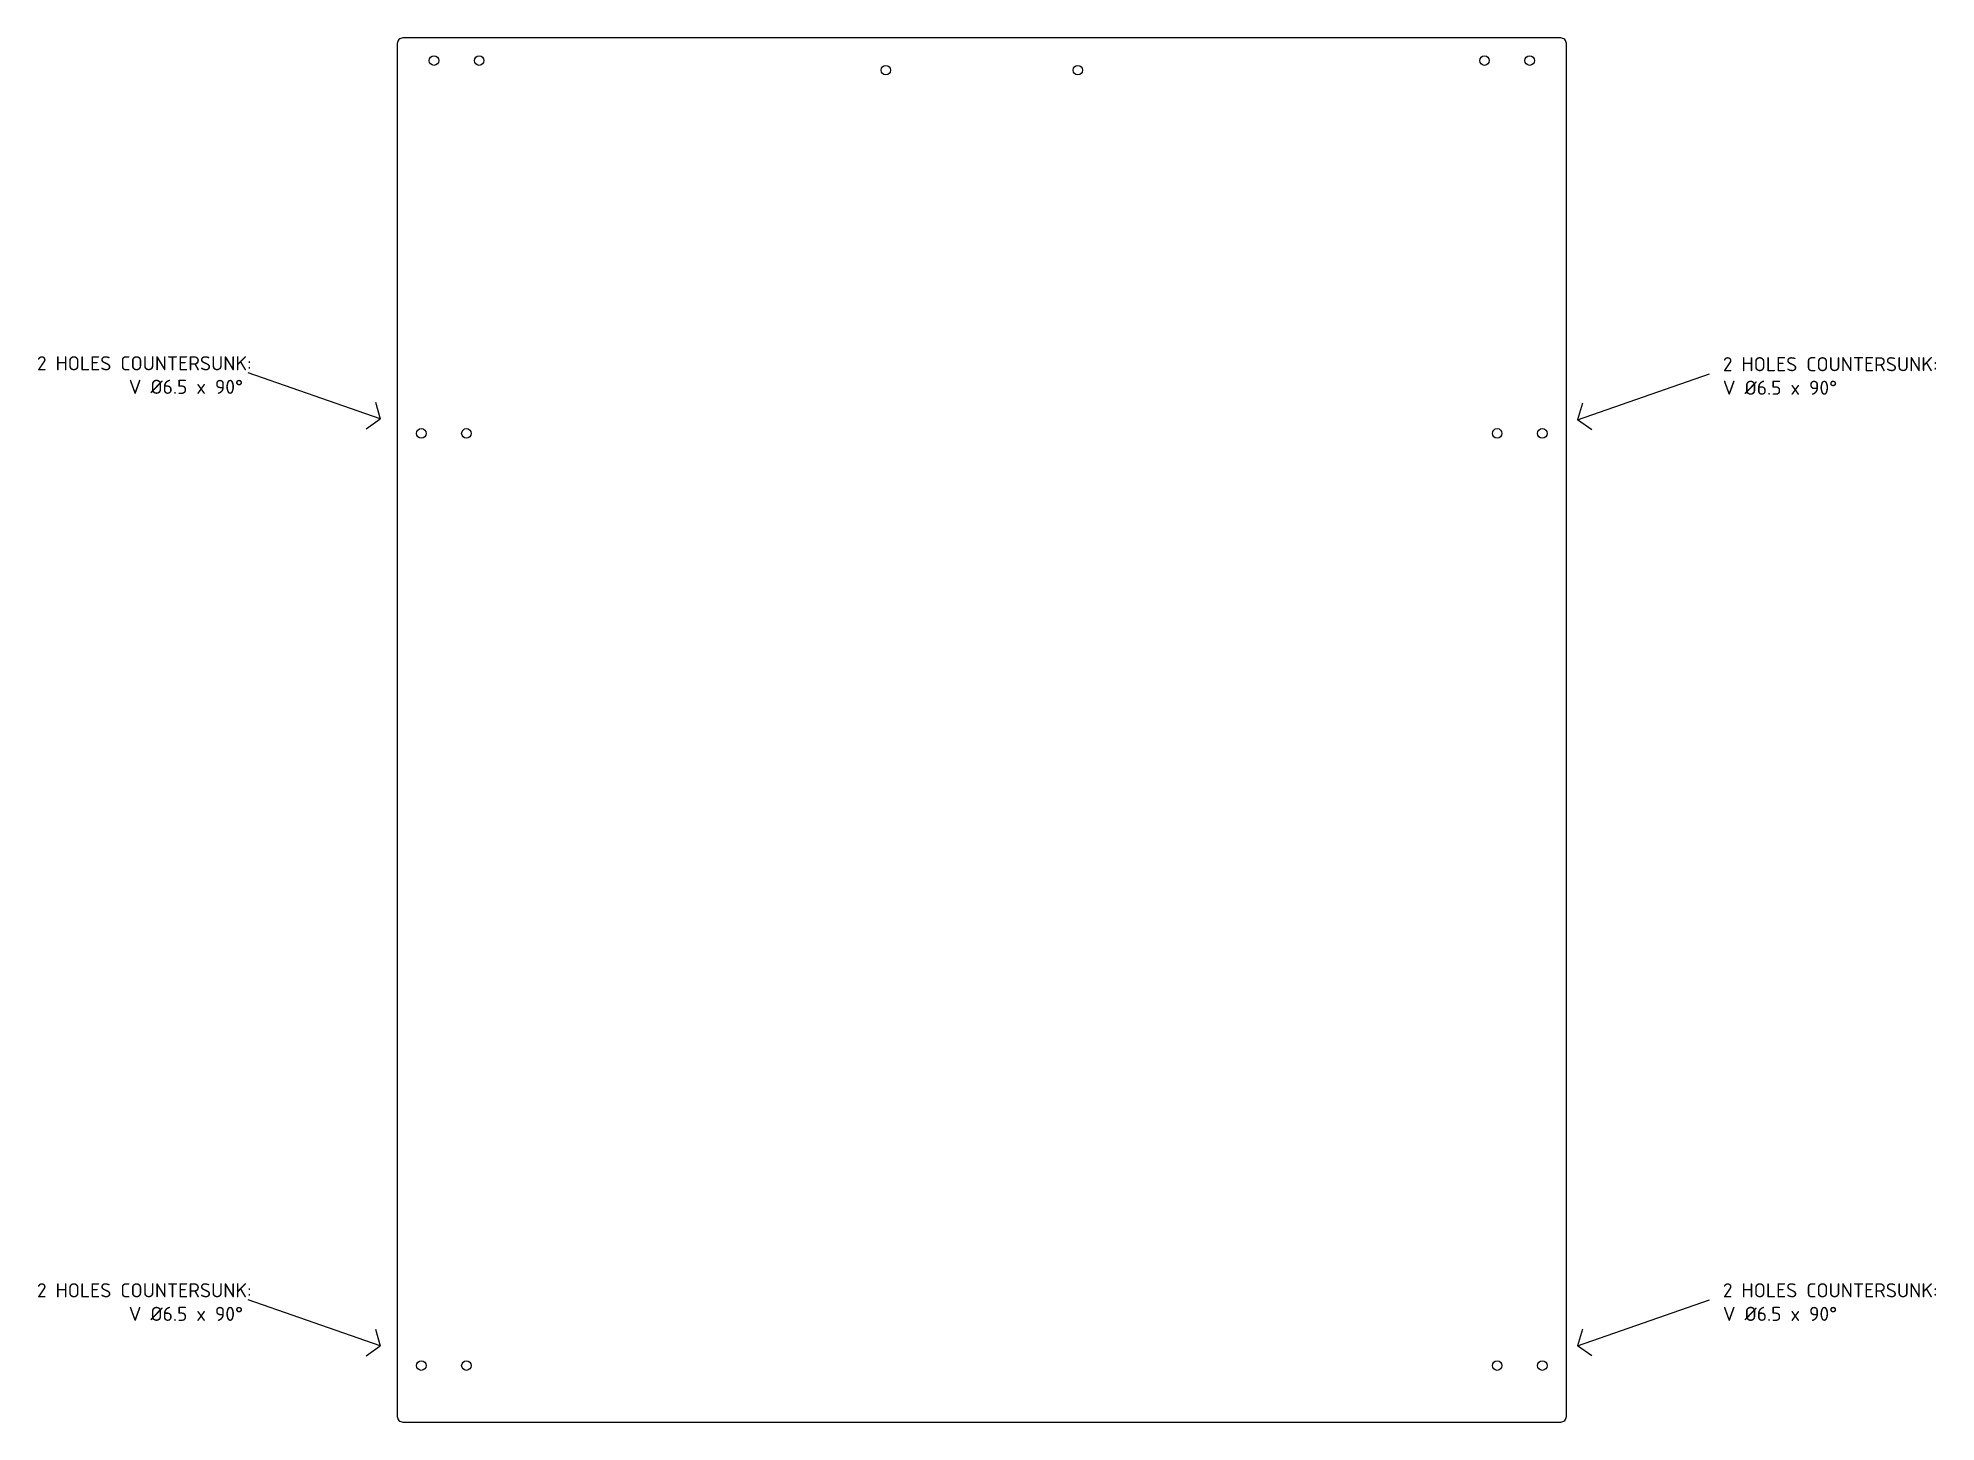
# Model space of a CAD drawing. Header units: millimetres. Extents: x -127 to 545, y 0 to 490.
import ezdxf

# ---------------------------------------------------------------- set-up
doc = ezdxf.new("R2010")
doc.units = ezdxf.units.MM
doc.layers.get('0').update_dxf_attribs({"linetype": 'CONTINUOUS'})
doc.layers.add('note', color=5, linetype='CONTINUOUS')

msp = doc.modelspace()

# ---------------------------------------------------------------- linework, layer by layer
msp.add_lwpolyline([(412, 490), (2, 490, 0.414214), (0, 488), (0, 2, 0.414214), (2, 0), (412, 0, 0.414214), (414, 2), (414, 488, 0.414214)], format="xyb", close=True)
for centre in [(13, 482), (29, 482), (173, 478.6), (241, 478.6), (385, 482), (401, 482), (8.5, 350), (24.5, 350), (389.5, 350), (405.5, 350), (8.5, 20), (24.5, 20), (389.5, 20), (405.5, 20)]:
    msp.add_circle(centre, 1.7)
at = {"layer": 'note'}
for points in [[(-6.06, 355.15), (-52.81, 371.45)], [(417.97, 354.83), (464.73, 371.13)], [(-7.76, 361.06), (-6.06, 355.15)], [(419.67, 360.74), (417.97, 354.83)], [(-11.06, 351.58), (-6.06, 355.15)], [(422.97, 351.26), (417.97, 354.83)], [(-6.06, 26.95), (-52.81, 43.25)], [(417.97, 26.95), (464.73, 43.25)], [(-11.06, 23.38), (-6.06, 26.95)], [(-7.76, 32.86), (-6.06, 26.95)], [(419.67, 32.86), (417.97, 26.95)], [(422.97, 23.38), (417.97, 26.95)]]:
    msp.add_lwpolyline(points, dxfattribs=at)

# ---------------------------------------------------------------- texts
at = {"layer": 'note', "char_height": 5, "attachment_point": 1}
for s, insert in [('\\pi23.6915;{\\fISOCPEUR|b0|i0|c238|p34;2 HOLES COUNTERSUNK:\\P\\pi56.1915;V \\fISOCPEUR|b0|i0|c0|p34;Ø\\fISOCPEUR|b0|i0|c238|p34;6.5 x 90°}', (-151.29, 377.33)), ('{\\fISOCPEUR|b0|i0|c238|p34;2 HOLES COUNTERSUNK:\\PV \\fISOCPEUR|b0|i0|c0|p34;Ø\\fISOCPEUR|b0|i0|c238|p34;6.5 x 90°}', (469.42, 377.01)), ('\\pi23.6915;{\\fISOCPEUR|b0|i0|c238|p34;2 HOLES COUNTERSUNK:\\P\\pi56.1915;V \\fISOCPEUR|b0|i0|c0|p34;Ø\\fISOCPEUR|b0|i0|c238|p34;6.5 x 90°}', (-151.29, 49.13)), ('{\\fISOCPEUR|b0|i0|c238|p34;2 HOLES COUNTERSUNK:\\PV \\fISOCPEUR|b0|i0|c0|p34;Ø\\fISOCPEUR|b0|i0|c238|p34;6.5 x 90°}', (469.42, 49.13))]:
    msp.add_mtext_dynamic_manual_height_columns(s, width=95.6915, gutter_width=12.5, heights=[0], dxfattribs=dict(at, insert=insert))

doc.saveas('drawing.dxf')
